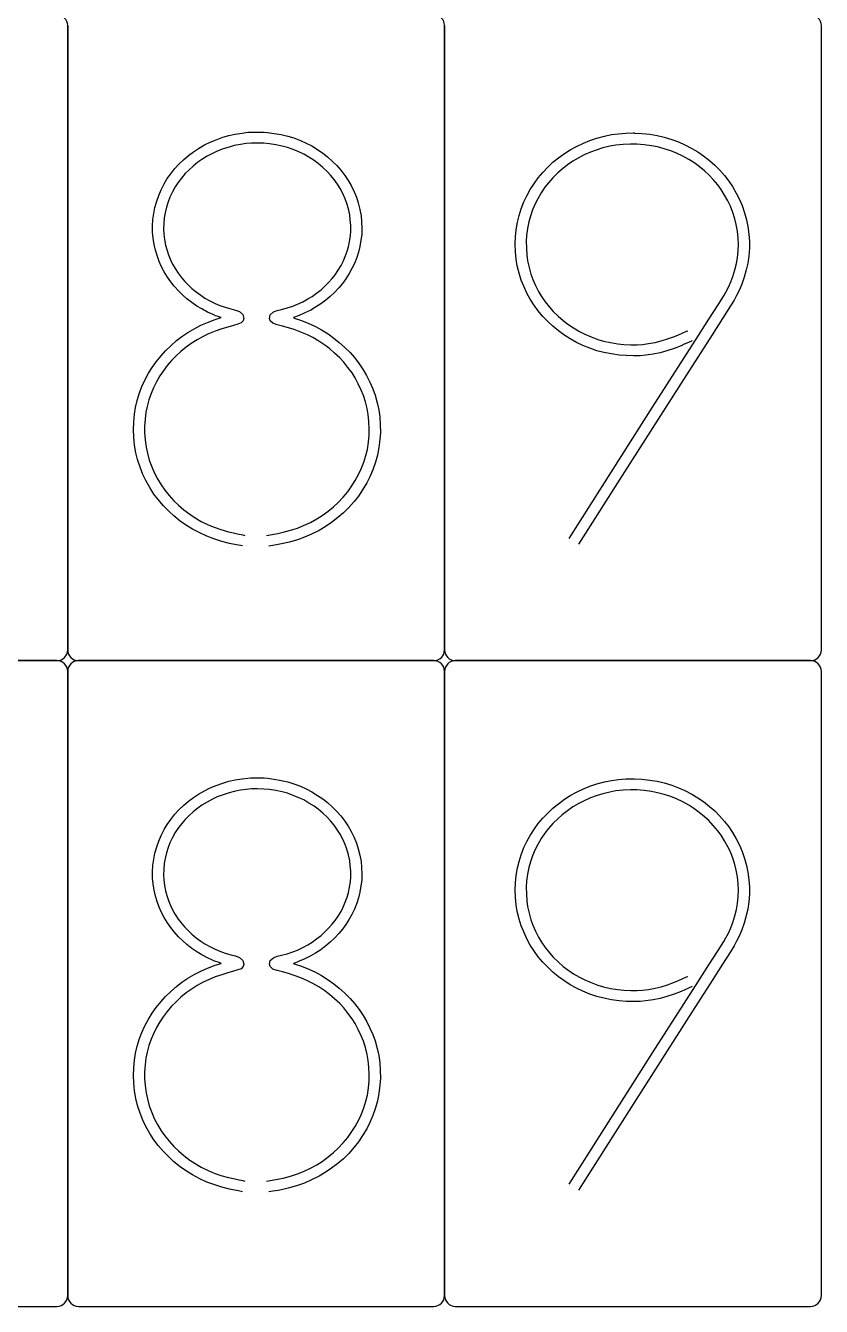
# Model space of a CAD drawing. Header units: millimetres. Extents: x -1 to 349, y -2 to 358.
# Drawn here: x 275.1 to 349, y -2 to 117 of the extents above; entities that cross this region are included whole.
import ezdxf

# ---------------------------------------------------------------- set-up
doc = ezdxf.new("R2010")
doc.units = ezdxf.units.MM

msp = doc.modelspace()

# ---------------------------------------------------------------- linework, layer by layer
for points in [[(279, 117), (279, 59)], [(279, 59), (279, 117)], [(314, 117), (314, 59)], [(314, 59), (314, 117)], [(349, 59), (349, 117)], [(295.74, 107.09), (295.97, 107.1)], [(295.97, 107.1), (296.22, 107.11)], [(296.22, 107.11), (296.49, 107.11)], [(296.49, 107.11), (296.87, 107.11)], [(296.87, 107.11), (297.24, 107.1)], [(291.16, 105.59), (291.72, 105.91)], [(291.72, 105.91), (292.24, 106.17)], [(292.24, 106.17), (292.78, 106.4)], [(292.78, 106.4), (293.41, 106.62)], [(293.41, 106.62), (293.98, 106.79)], [(293.98, 106.79), (294.55, 106.92)], [(295.04, 105.96), (294.47, 105.85)], [(294.55, 106.92), (295.19, 107.02)], [(295.59, 106.04), (295.04, 105.96)], [(295.19, 107.02), (295.74, 107.09)], [(296.06, 106.08), (295.59, 106.04)], [(296.63, 106.08), (296.06, 106.08)], [(297.22, 106.07), (296.63, 106.08)], [(297.73, 106.02), (297.22, 106.07)], [(297.24, 107.1), (297.57, 107.07)], [(297.57, 107.07), (298.17, 106.99)], [(298.33, 105.93), (297.73, 106.02)], [(298.17, 106.99), (298.84, 106.87)], [(298.91, 105.81), (298.33, 105.93)], [(298.84, 106.87), (299.43, 106.74)], [(299.43, 106.74), (300, 106.56)], [(300, 106.56), (300.61, 106.32)], [(300.61, 106.32), (301.15, 106.09)], [(301.15, 106.09), (301.66, 105.82)], [(326.26, 105.78), (326.91, 106.09)], [(326.91, 106.09), (327.51, 106.34)], [(327.51, 106.34), (328.15, 106.54)], [(328.15, 106.54), (328.87, 106.73)], [(328.87, 106.73), (329.52, 106.87)], [(329.52, 106.87), (330.15, 106.95)], [(330.59, 105.96), (329.92, 105.89)], [(330.15, 106.95), (330.85, 107)], [(331.28, 105.99), (330.59, 105.96)], [(330.85, 107), (331.52, 107.03)], [(331.86, 105.99), (331.28, 105.99)], [(331.52, 107.03), (331.56, 107.03)], [(331.56, 107.03), (331.61, 107.03)], [(331.61, 107.03), (331.65, 107.02)], [(331.65, 107.02), (332.33, 106.99)], [(332.54, 105.93), (331.86, 105.99)], [(332.33, 106.99), (333.08, 106.9)], [(333.21, 105.84), (332.54, 105.93)], [(333.08, 106.9), (333.75, 106.79)], [(333.75, 106.79), (334.4, 106.63)], [(334.4, 106.63), (335.11, 106.42)], [(335.11, 106.42), (335.73, 106.19)], [(335.73, 106.19), (336.32, 105.93)], [(336.32, 105.93), (336.96, 105.59)], [(289.75, 104.53), (290.23, 104.94)], [(290.23, 104.94), (290.68, 105.28)], [(290.68, 105.28), (291.16, 105.59)], [(291.95, 104.86), (291.47, 104.57)], [(292.45, 105.13), (291.95, 104.86)], [(292.89, 105.34), (292.45, 105.13)], [(293.43, 105.54), (292.89, 105.34)], [(293.99, 105.72), (293.43, 105.54)], [(294.47, 105.85), (293.99, 105.72)], [(299.4, 105.67), (298.91, 105.81)], [(299.95, 105.48), (299.4, 105.67)], [(300.48, 105.26), (299.95, 105.48)], [(300.92, 105.05), (300.48, 105.26)], [(301.41, 104.77), (300.92, 105.05)], [(301.88, 104.47), (301.41, 104.77)], [(301.66, 105.82), (302.21, 105.48)], [(302.21, 105.48), (302.69, 105.16)], [(302.69, 105.16), (303.13, 104.81)], [(303.13, 104.81), (303.6, 104.39)], [(324.57, 104.7), (325.15, 105.12)], [(325.15, 105.12), (325.68, 105.47)], [(325.68, 105.47), (326.26, 105.78)], [(326.97, 104.98), (326.4, 104.69)], [(327.56, 105.25), (326.97, 104.98)], [(328.08, 105.44), (327.56, 105.25)], [(328.71, 105.63), (328.08, 105.44)], [(329.36, 105.79), (328.71, 105.63)], [(329.92, 105.89), (329.36, 105.79)], [(333.77, 105.73), (333.21, 105.84)], [(334.4, 105.56), (333.77, 105.73)], [(335.03, 105.36), (334.4, 105.56)], [(335.55, 105.15), (335.03, 105.36)], [(336.12, 104.87), (335.55, 105.15)], [(336.69, 104.56), (336.12, 104.87)], [(336.96, 105.59), (337.53, 105.26)], [(337.53, 105.26), (338.05, 104.9)], [(338.05, 104.9), (338.61, 104.46)], [(288.57, 103.24), (288.96, 103.72)], [(288.96, 103.72), (289.33, 104.14)], [(289.33, 104.14), (289.75, 104.53)], [(290.24, 103.58), (289.91, 103.25)], [(290.65, 103.95), (290.24, 103.58)], [(291.08, 104.3), (290.65, 103.95)], [(291.47, 104.57), (291.08, 104.3)], [(302.27, 104.19), (301.88, 104.47)], [(302.69, 103.83), (302.27, 104.19)], [(303.09, 103.46), (302.69, 103.83)], [(303.6, 104.39), (304.01, 103.99)], [(304.01, 103.99), (304.37, 103.57)], [(304.37, 103.57), (304.75, 103.08)], [(323.12, 103.35), (323.61, 103.87)], [(323.61, 103.87), (324.06, 104.3)], [(324.06, 104.3), (324.57, 104.7)], [(324.91, 103.66), (324.51, 103.31)], [(325.41, 104.05), (324.91, 103.66)], [(325.93, 104.41), (325.41, 104.05)], [(326.4, 104.69), (325.93, 104.41)], [(337.15, 104.27), (336.69, 104.56)], [(337.65, 103.9), (337.15, 104.27)], [(338.15, 103.5), (337.65, 103.9)], [(338.61, 104.46), (339.1, 104.03)], [(339.1, 104.03), (339.53, 103.59)], [(339.53, 103.59), (340, 103.06)], [(287.96, 102.3), (288.25, 102.78)], [(288.25, 102.78), (288.57, 103.24)], [(289.24, 102.4), (288.99, 102.02)], [(289.57, 102.84), (289.24, 102.4)], [(289.91, 103.25), (289.57, 102.84)], [(303.41, 103.12), (303.09, 103.46)], [(303.74, 102.7), (303.41, 103.12)], [(304.06, 102.26), (303.74, 102.7)], [(304.75, 103.08), (305.06, 102.61)], [(305.06, 102.61), (305.34, 102.13)], [(321.96, 101.76), (322.34, 102.36)], [(322.34, 102.36), (322.7, 102.86)], [(322.7, 102.86), (323.12, 103.35)], [(323.65, 102.4), (323.33, 101.98)], [(324.07, 102.86), (323.65, 102.4)], [(324.51, 103.31), (324.07, 102.86)], [(338.55, 103.13), (338.15, 103.5)], [(338.96, 102.69), (338.55, 103.13)], [(339.37, 102.2), (338.96, 102.69)], [(340, 103.06), (340.4, 102.55)], [(340.4, 102.55), (340.75, 102.04)], [(287.27, 100.7), (287.45, 101.23)], [(287.45, 101.23), (287.68, 101.75)], [(287.68, 101.75), (287.96, 102.3)], [(288.73, 101.55), (288.5, 101.07)], [(288.99, 102.02), (288.73, 101.55)], [(304.31, 101.87), (304.06, 102.26)], [(304.55, 101.4), (304.31, 101.87)], [(304.77, 100.91), (304.55, 101.4)], [(305.34, 102.13), (305.61, 101.57)], [(305.61, 101.57), (305.82, 101.05)], [(321.38, 100.64), (321.64, 101.2)], [(321.64, 101.2), (321.96, 101.76)], [(322.98, 101.46), (322.66, 100.92)], [(323.33, 101.98), (322.98, 101.46)], [(339.69, 101.77), (339.37, 102.2)], [(340.01, 101.26), (339.69, 101.77)], [(340.32, 100.71), (340.01, 101.26)], [(340.75, 102.04), (341.1, 101.43)], [(341.1, 101.43), (341.4, 100.85)], [(286.99, 99.54), (287.1, 100.1)], [(287.1, 100.1), (287.27, 100.7)], [(288.17, 100.13), (288.05, 99.6)], [(288.33, 100.64), (288.17, 100.13)], [(288.5, 101.07), (288.33, 100.64)], [(304.93, 100.48), (304.77, 100.91)], [(305.07, 99.97), (304.93, 100.48)], [(305.19, 99.43), (305.07, 99.97)], [(305.82, 101.05), (305.99, 100.52)], [(305.99, 100.52), (306.14, 99.91)], [(320.92, 99.35), (321.12, 99.97)], [(321.12, 99.97), (321.38, 100.64)], [(322.42, 100.45), (322.18, 99.87)], [(322.66, 100.92), (322.42, 100.45)], [(340.55, 100.22), (340.32, 100.71)], [(340.77, 99.65), (340.55, 100.22)], [(341.4, 100.85), (341.64, 100.28)], [(341.64, 100.28), (341.87, 99.6)], [(286.89, 98.36), (286.92, 98.98)], [(286.92, 98.98), (286.99, 99.54)], [(287.97, 99.15), (287.93, 98.61)], [(288.05, 99.6), (287.97, 99.15)], [(305.25, 98.97), (305.19, 99.43)], [(305.29, 98.44), (305.25, 98.97)], [(306.14, 99.91), (306.25, 99.34)], [(306.25, 99.34), (306.3, 98.79)], [(306.3, 98.79), (306.32, 98.16)], [(320.77, 98.74), (320.92, 99.35)], [(321.97, 99.29), (321.83, 98.77)], [(322.18, 99.87), (321.97, 99.29)], [(340.97, 99.05), (340.77, 99.65)], [(341.1, 98.52), (340.97, 99.05)], [(341.87, 99.6), (342.05, 98.97)], [(342.05, 98.97), (342.17, 98.35)], [(286.89, 97.8), (286.89, 98.36)], [(286.94, 97.26), (286.89, 97.8)], [(287.93, 98.61), (287.91, 98.08)], [(287.91, 98.08), (287.93, 97.63)], [(287.93, 97.63), (288, 97.12)], [(305.26, 97.46), (305.29, 97.91)], [(305.29, 97.91), (305.29, 98.44)], [(306.31, 97.6), (306.24, 97.07)], [(306.32, 98.16), (306.31, 97.6)], [(320.58, 97.36), (320.65, 98.02)], [(320.65, 98.02), (320.77, 98.74)], [(321.71, 98.15), (321.62, 97.51)], [(321.83, 98.77), (321.71, 98.15)], [(341.2, 97.91), (341.1, 98.52)], [(341.27, 97.26), (341.2, 97.91)], [(342.17, 98.35), (342.27, 97.63)], [(342.27, 97.63), (342.32, 96.95)], [(287.03, 96.67), (286.94, 97.26)], [(287.14, 96.13), (287.03, 96.67)], [(288, 97.12), (288.09, 96.61)], [(288.09, 96.61), (288.2, 96.19)], [(304.96, 96.03), (305.08, 96.45)], [(305.08, 96.45), (305.18, 96.95)], [(305.18, 96.95), (305.26, 97.46)], [(306.14, 96.48), (306.01, 95.95)], [(306.24, 97.07), (306.14, 96.48)], [(320.56, 96.71), (320.58, 97.36)], [(320.58, 95.98), (320.56, 96.71)], [(321.62, 97.51), (321.59, 96.96)], [(321.59, 96.96), (321.6, 96.32)], [(341.26, 96.08), (341.29, 96.7)], [(341.29, 96.7), (341.27, 97.26)], [(342.32, 96.95), (342.31, 96.31)], [(287.3, 95.63), (287.14, 96.13)], [(287.5, 95.08), (287.3, 95.63)], [(288.2, 96.19), (288.36, 95.71)], [(288.36, 95.71), (288.55, 95.24)], [(288.55, 95.24), (288.74, 94.85)], [(304.58, 95.09), (304.78, 95.56)], [(304.78, 95.56), (304.96, 96.03)], [(305.85, 95.45), (305.63, 94.91)], [(306.01, 95.95), (305.85, 95.45)], [(320.64, 95.31), (320.58, 95.98)], [(320.76, 94.69), (320.64, 95.31)], [(321.6, 96.32), (321.64, 95.68)], [(321.64, 95.68), (321.72, 95.14)], [(341.11, 94.89), (341.2, 95.43)], [(341.2, 95.43), (341.26, 96.08)], [(342.25, 95.58), (342.17, 94.92)], [(342.31, 96.31), (342.25, 95.58)], [(287.72, 94.59), (287.5, 95.08)], [(287.96, 94.13), (287.72, 94.59)], [(288.27, 93.64), (287.96, 94.13)], [(288.74, 94.85), (288.99, 94.42)], [(288.99, 94.42), (289.27, 93.99)], [(303.84, 93.85), (304.12, 94.27)], [(304.12, 94.27), (304.39, 94.7)], [(304.39, 94.7), (304.58, 95.09)], [(305.4, 94.42), (305.15, 93.97)], [(305.63, 94.91), (305.4, 94.42)], [(320.93, 93.99), (320.76, 94.69)], [(321.72, 95.14), (321.85, 94.53)], [(321.85, 94.53), (322.02, 93.92)], [(340.77, 93.68), (340.96, 94.3)], [(340.96, 94.3), (341.11, 94.89)], [(342.03, 94.31), (341.83, 93.62)], [(342.17, 94.92), (342.03, 94.31)], [(288.57, 93.19), (288.27, 93.64)], [(288.9, 92.79), (288.57, 93.19)], [(289.27, 93.99), (289.53, 93.64)], [(289.53, 93.64), (289.86, 93.26)], [(289.86, 93.26), (290.22, 92.88)], [(290.22, 92.88), (290.54, 92.58)], [(302.86, 92.76), (303.23, 93.13)], [(303.23, 93.13), (303.57, 93.51)], [(303.57, 93.51), (303.84, 93.85)], [(304.52, 93.04), (304.18, 92.64)], [(304.83, 93.48), (304.52, 93.04)], [(305.15, 93.97), (304.83, 93.48)], [(321.12, 93.36), (320.93, 93.99)], [(321.35, 92.79), (321.12, 93.36)], [(322.02, 93.92), (322.2, 93.41)], [(322.2, 93.41), (322.45, 92.85)], [(322.45, 92.85), (322.73, 92.29)], [(340.36, 92.69), (340.58, 93.18)], [(340.58, 93.18), (340.77, 93.68)], [(341.62, 92.99), (341.39, 92.46)], [(341.83, 93.62), (341.62, 92.99)], [(289.29, 92.35), (288.9, 92.79)], [(289.68, 91.97), (289.29, 92.35)], [(290.07, 91.63), (289.68, 91.97)], [(290.54, 92.58), (290.94, 92.25)], [(290.94, 92.25), (291.37, 91.94)], [(291.37, 91.94), (291.74, 91.69)], [(291.74, 91.69), (292.2, 91.44)], [(301.3, 91.6), (301.69, 91.84)], [(301.69, 91.84), (302.12, 92.14)], [(302.12, 92.14), (302.53, 92.46)], [(302.53, 92.46), (302.86, 92.76)], [(303.38, 91.83), (302.98, 91.5)], [(303.77, 92.21), (303.38, 91.83)], [(304.18, 92.64), (303.77, 92.21)], [(321.65, 92.15), (321.35, 92.79)], [(321.96, 91.57), (321.65, 92.15)], [(322.73, 92.29), (323.01, 91.83)], [(323.01, 91.83), (323.36, 91.33)], [(339.41, 91.07), (339.93, 91.9)], [(339.93, 91.9), (340.13, 92.24)], [(340.13, 92.24), (340.36, 92.69)], [(341.13, 91.93), (340.9, 91.5)], [(341.39, 92.46), (341.13, 91.93)], [(290.54, 91.26), (290.07, 91.63)], [(291, 90.94), (290.54, 91.26)], [(291.45, 90.67), (291, 90.94)], [(291.99, 90.39), (291.45, 90.67)], [(292.2, 91.44), (292.69, 91.19)], [(292.69, 91.19), (293.12, 91.01)], [(293.12, 91.01), (293.63, 90.83)], [(293.63, 90.83), (294.16, 90.67)], [(294.16, 90.67), (294.57, 90.57)], [(294.57, 90.57), (294.96, 90.43)], [(298.1, 90.4), (298.45, 90.53)], [(298.45, 90.53), (298.85, 90.62)], [(298.85, 90.62), (299.39, 90.77)], [(299.39, 90.77), (299.91, 90.94)], [(299.91, 90.94), (300.34, 91.11)], [(300.34, 91.11), (300.83, 91.35)], [(300.83, 91.35), (301.3, 91.6)], [(301.57, 90.57), (301.02, 90.3)], [(302.03, 90.83), (301.57, 90.57)], [(302.5, 91.14), (302.03, 90.83)], [(302.98, 91.5), (302.5, 91.14)], [(322.29, 91.06), (321.96, 91.57)], [(322.71, 90.49), (322.29, 91.06)], [(323.12, 89.98), (322.71, 90.49)], [(323.36, 91.33), (323.75, 90.84)], [(323.75, 90.84), (324.1, 90.44)], [(338.56, 89.74), (339.41, 91.07)], [(340.55, 90.95), (339.81, 89.8)], [(340.9, 91.5), (340.55, 90.95)], [(291.37, 89.16), (291.99, 89.43)], [(292.5, 90.15), (291.99, 90.39)], [(291.99, 89.43), (292.69, 89.69)], [(292.73, 90.05), (292.5, 90.15)], [(292.69, 89.69), (293.24, 89.87)], [(292.96, 89.97), (292.73, 90.05)], [(293.21, 89.88), (292.96, 89.97)], [(293.24, 89.87), (293.21, 89.88)], [(294.81, 89.26), (294.4, 89.14)], [(295.1, 89.37), (294.81, 89.26)], [(294.96, 90.43), (295.28, 90.15)], [(295.29, 89.57), (295.1, 89.37)], [(295.28, 90.15), (295.36, 89.79)], [(295.36, 89.79), (295.29, 89.57)], [(297.73, 89.79), (297.79, 90.13)], [(297.8, 89.57), (297.73, 89.79)], [(297.79, 90.13), (298.1, 90.4)], [(298.04, 89.34), (297.8, 89.57)], [(298.45, 89.21), (298.04, 89.34)], [(300.15, 89.93), (299.96, 89.87)], [(299.96, 89.87), (300, 89.84)], [(300, 89.84), (300.07, 89.82)], [(300.07, 89.82), (300.14, 89.8)], [(300.14, 89.8), (300.7, 89.61)], [(300.32, 89.99), (300.15, 89.93)], [(300.5, 90.07), (300.32, 89.99)], [(301.02, 90.3), (300.5, 90.07)], [(300.7, 89.61), (301.39, 89.33)], [(301.39, 89.33), (302.01, 89.05)], [(323.55, 89.54), (323.12, 89.98)], [(324.07, 89.06), (323.55, 89.54)], [(324.1, 90.44), (324.55, 90.01)], [(324.55, 90.01), (325.03, 89.59)], [(325.03, 89.59), (325.45, 89.26)], [(325.45, 89.26), (325.98, 88.91)], [(337.58, 88.21), (338.56, 89.74)], [(339.81, 89.8), (338.85, 88.28)], [(289.11, 87.73), (289.61, 88.11)], [(289.61, 88.11), (290.17, 88.49)], [(290.17, 88.49), (290.8, 88.86)], [(290.8, 88.86), (291.37, 89.16)], [(291.57, 88.11), (291.02, 87.8)], [(292.09, 88.36), (291.57, 88.11)], [(292.71, 88.61), (292.09, 88.36)], [(293.33, 88.82), (292.71, 88.61)], [(293.88, 88.98), (293.33, 88.82)], [(294.4, 89.14), (293.88, 88.98)], [(298.94, 89.08), (298.45, 89.21)], [(299.5, 88.92), (298.94, 89.08)], [(300.04, 88.75), (299.5, 88.92)], [(300.65, 88.52), (300.04, 88.75)], [(301.27, 88.26), (300.65, 88.52)], [(301.77, 88.01), (301.27, 88.26)], [(302.01, 89.05), (302.56, 88.74)], [(302.56, 88.74), (303.18, 88.35)], [(303.18, 88.35), (303.73, 87.97)], [(324.57, 88.63), (324.07, 89.06)], [(325.07, 88.27), (324.57, 88.63)], [(325.68, 87.89), (325.07, 88.27)], [(325.98, 88.91), (326.53, 88.58)], [(326.53, 88.58), (327.02, 88.33)], [(327.02, 88.33), (327.61, 88.08)], [(327.61, 88.08), (328.23, 87.85)], [(333.33, 81.55), (337.58, 88.21)], [(334.72, 87.89), (335.35, 88.11)], [(335.35, 88.11), (335.73, 88.28)], [(335.73, 88.28), (336.07, 88.43)], [(336.07, 88.43), (336.47, 88.61)], [(336.47, 88.61), (336.61, 88.64)], [(338.85, 88.28), (336.48, 84.56)], [(288.09, 86.79), (288.57, 87.25)], [(288.57, 87.25), (289.11, 87.73)], [(290, 87.12), (289.52, 86.72)], [(290.46, 87.45), (290, 87.12)], [(291.02, 87.8), (290.46, 87.45)], [(302.32, 87.68), (301.77, 88.01)], [(302.87, 87.32), (302.32, 87.68)], [(303.32, 86.99), (302.87, 87.32)], [(303.79, 86.58), (303.32, 86.99)], [(303.73, 87.97), (304.22, 87.57)], [(304.22, 87.57), (304.75, 87.09)], [(304.75, 87.09), (305.22, 86.62)], [(326.27, 87.56), (325.68, 87.89)], [(326.83, 87.29), (326.27, 87.56)], [(327.51, 87.02), (326.83, 87.29)], [(328.16, 86.79), (327.51, 87.02)], [(328.23, 87.85), (328.77, 87.69)], [(328.77, 87.69), (329.41, 87.55)], [(329.41, 87.55), (330.08, 87.44)], [(330.08, 87.44), (330.66, 87.38)], [(330.66, 87.38), (331.29, 87.35)], [(331.29, 87.35), (331.9, 87.35)], [(331.9, 87.35), (332.38, 87.38)], [(332.38, 87.38), (332.95, 87.45)], [(332.95, 87.45), (333.56, 87.57)], [(333.56, 87.57), (334.11, 87.7)], [(334.11, 87.7), (334.72, 87.89)], [(335.34, 87.01), (334.64, 86.78)], [(335.98, 87.26), (335.34, 87.01)], [(336.26, 87.39), (335.98, 87.26)], [(336.67, 87.57), (336.26, 87.39)], [(337, 87.72), (336.67, 87.57)], [(286.83, 85.23), (287.22, 85.77)], [(287.22, 85.77), (287.67, 86.33)], [(287.67, 86.33), (288.09, 86.79)], [(288.65, 85.89), (288.25, 85.41)], [(289.03, 86.28), (288.65, 85.89)], [(289.52, 86.72), (289.03, 86.28)], [(304.27, 86.13), (303.79, 86.58)], [(304.64, 85.73), (304.27, 86.13)], [(305.03, 85.25), (304.64, 85.73)], [(305.22, 86.62), (305.63, 86.15)], [(305.63, 86.15), (306.06, 85.58)], [(328.78, 86.63), (328.16, 86.79)], [(329.51, 86.49), (328.78, 86.63)], [(330.22, 86.38), (329.51, 86.49)], [(330.86, 86.34), (330.22, 86.38)], [(331.55, 86.32), (330.86, 86.34)], [(332.17, 86.33), (331.55, 86.32)], [(332.71, 86.38), (332.17, 86.33)], [(333.38, 86.48), (332.71, 86.38)], [(334.03, 86.61), (333.38, 86.48)], [(334.64, 86.78), (334.03, 86.61)], [(286.17, 84.07), (286.51, 84.7)], [(286.51, 84.7), (286.83, 85.23)], [(287.86, 84.9), (287.55, 84.45)], [(288.25, 85.41), (287.86, 84.9)], [(305.41, 84.73), (305.03, 85.25)], [(305.7, 84.27), (305.41, 84.73)], [(306.06, 85.58), (306.44, 85.03)], [(306.44, 85.03), (306.75, 84.5)], [(306.75, 84.5), (307.07, 83.86)], [(336.48, 84.56), (330.72, 75.53)], [(285.67, 82.88), (285.89, 83.46)], [(285.89, 83.46), (286.17, 84.07)], [(286.96, 83.33), (286.75, 82.83)], [(287.25, 83.91), (286.96, 83.33)], [(287.55, 84.45), (287.25, 83.91)], [(305.99, 83.72), (305.7, 84.27)], [(306.27, 83.14), (305.99, 83.72)], [(307.07, 83.86), (307.34, 83.25)], [(285.3, 81.52), (285.46, 82.18)], [(285.46, 82.18), (285.67, 82.88)], [(286.55, 82.24), (286.38, 81.61)], [(286.75, 82.83), (286.55, 82.24)], [(306.47, 82.63), (306.27, 83.14)], [(306.66, 82.04), (306.47, 82.63)], [(307.34, 83.25), (307.55, 82.66)], [(307.55, 82.66), (307.74, 81.96)], [(285.2, 80.89), (285.3, 81.52)], [(286.26, 81.07), (286.18, 80.43)], [(286.38, 81.61), (286.26, 81.07)], [(306.82, 81.41), (306.66, 82.04)], [(306.92, 80.86), (306.82, 81.41)], [(307.74, 81.96), (307.89, 81.3)], [(307.89, 81.3), (307.98, 80.66)], [(327.61, 72.57), (333.33, 81.55)], [(285.1, 79.45), (285.13, 80.15)], [(285.13, 80.15), (285.2, 80.89)], [(286.18, 80.43), (286.14, 79.76)], [(286.14, 79.76), (286.14, 79.18)], [(306.98, 80.22), (306.92, 80.86)], [(307.01, 79.55), (306.98, 80.22)], [(307.98, 80.66), (308.03, 79.92)], [(308.03, 79.92), (308.04, 79.21)], [(285.13, 78.78), (285.1, 79.45)], [(285.21, 78.02), (285.13, 78.78)], [(286.14, 79.18), (286.19, 78.52)], [(306.93, 78.31), (307, 78.96)], [(307, 78.96), (307.01, 79.55)], [(308, 78.55), (307.9, 77.79)], [(308.04, 79.21), (308, 78.55)], [(285.33, 77.32), (285.21, 78.02)], [(286.19, 78.52), (286.28, 77.84)], [(286.28, 77.84), (286.4, 77.27)], [(306.7, 77.06), (306.83, 77.63)], [(306.83, 77.63), (306.93, 78.31)], [(307.9, 77.79), (307.77, 77.09)], [(285.49, 76.68), (285.33, 77.32)], [(285.72, 75.96), (285.49, 76.68)], [(286.4, 77.27), (286.58, 76.64)], [(286.58, 76.64), (286.81, 76)], [(306.26, 75.81), (306.5, 76.44)], [(306.5, 76.44), (306.7, 77.06)], [(307.59, 76.45), (307.34, 75.74)], [(307.77, 77.09), (307.59, 76.45)], [(285.98, 75.3), (285.72, 75.96)], [(286.26, 74.72), (285.98, 75.3)], [(286.81, 76), (287.03, 75.47)], [(287.03, 75.47), (287.34, 74.9)], [(305.71, 74.72), (306.02, 75.28)], [(306.02, 75.28), (306.26, 75.81)], [(307.07, 75.09), (306.77, 74.51)], [(307.34, 75.74), (307.07, 75.09)], [(330.72, 75.53), (326.44, 68.81)], [(286.63, 74.07), (286.26, 74.72)], [(287.01, 73.47), (286.63, 74.07)], [(287.34, 74.9), (287.68, 74.32)], [(287.68, 74.32), (288.01, 73.85)], [(288.01, 73.85), (288.42, 73.35)], [(305.01, 73.68), (305.34, 74.15)], [(305.34, 74.15), (305.71, 74.72)], [(306.39, 73.87), (306, 73.28)], [(306.77, 74.51), (306.39, 73.87)], [(287.4, 72.96), (287.01, 73.47)], [(287.89, 72.39), (287.4, 72.96)], [(288.42, 73.35), (288.87, 72.84)], [(288.87, 72.84), (289.29, 72.44)], [(303.7, 72.29), (304.12, 72.69)], [(304.12, 72.69), (304.59, 73.19)], [(304.59, 73.19), (305.01, 73.68)], [(305.6, 72.78), (305.1, 72.22)], [(306, 73.28), (305.6, 72.78)], [(288.38, 71.88), (287.89, 72.39)], [(288.86, 71.44), (288.38, 71.88)], [(289.45, 70.97), (288.86, 71.44)], [(289.29, 72.44), (289.79, 72.02)], [(289.79, 72.02), (290.34, 71.6)], [(290.34, 71.6), (290.83, 71.27)], [(302.13, 71.16), (302.63, 71.47)], [(302.63, 71.47), (303.19, 71.88)], [(303.19, 71.88), (303.7, 72.29)], [(304.6, 71.72), (304.1, 71.29)], [(305.1, 72.22), (304.6, 71.72)], [(325.58, 69.36), (327.61, 72.57)], [(290.03, 70.56), (289.45, 70.97)], [(290.6, 70.22), (290.03, 70.56)], [(291.27, 69.86), (290.6, 70.22)], [(290.83, 71.27), (291.41, 70.94)], [(291.41, 70.94), (292.04, 70.63)], [(292.04, 70.63), (292.59, 70.39)], [(292.59, 70.39), (293.23, 70.17)], [(299.7, 70.11), (300.35, 70.31)], [(300.35, 70.31), (300.91, 70.54)], [(300.91, 70.54), (301.55, 70.84)], [(301.55, 70.84), (302.13, 71.16)], [(302.91, 70.43), (302.34, 70.1)], [(303.5, 70.83), (302.91, 70.43)], [(304.1, 71.29), (303.5, 70.83)], [(291.93, 69.55), (291.27, 69.86)], [(292.56, 69.31), (291.93, 69.55)], [(293.31, 69.08), (292.56, 69.31)], [(293.23, 70.17), (293.93, 69.98)], [(294.04, 68.89), (293.31, 69.08)], [(293.93, 69.98), (294.41, 69.87)], [(294.41, 69.87), (294.78, 69.79)], [(294.78, 69.79), (295.28, 69.69)], [(295.28, 69.69), (295.44, 69.64)], [(297.47, 69.62), (297.64, 69.67)], [(297.64, 69.67), (298.13, 69.76)], [(298.13, 69.76), (298.51, 69.82)], [(298.51, 69.82), (299, 69.92)], [(299, 69.92), (299.7, 70.11)], [(300.35, 69.23), (299.59, 69.01)], [(300.99, 69.46), (300.35, 69.23)], [(301.65, 69.75), (300.99, 69.46)], [(302.34, 70.1), (301.65, 69.75)], [(294.35, 68.83), (294.04, 68.89)], [(294.85, 68.73), (294.35, 68.83)], [(295.22, 68.65), (294.85, 68.73)], [(298.05, 68.69), (297.67, 68.63)], [(298.54, 68.78), (298.05, 68.69)], [(298.86, 68.84), (298.54, 68.78)], [(299.59, 69.01), (298.86, 68.84)], [(278, 58), (245, 58)], [(245, 58), (278, 58)], [(313, 58), (280, 58)], [(280, 58), (313, 58)], [(348, 58), (315, 58)], [(315, 58), (348, 58)], [(279, 57), (279, -1)], [(279, -1), (279, 57)], [(314, 57), (314, -1)], [(314, -1), (314, 57)], [(349, -1), (349, 57)], [(292.78, 46.4), (293.41, 46.62)], [(293.41, 46.62), (293.98, 46.79)], [(293.98, 46.79), (294.55, 46.92)], [(294.55, 46.92), (295.19, 47.02)], [(295.19, 47.02), (295.74, 47.09)], [(295.74, 47.09), (295.97, 47.1)], [(295.97, 47.1), (296.22, 47.11)], [(296.22, 47.11), (296.49, 47.11)], [(296.49, 47.11), (296.87, 47.11)], [(296.87, 47.11), (297.24, 47.1)], [(297.24, 47.1), (297.57, 47.07)], [(297.57, 47.07), (298.17, 46.99)], [(298.17, 46.99), (298.84, 46.87)], [(298.84, 46.87), (299.43, 46.74)], [(299.43, 46.74), (300, 46.56)], [(300, 46.56), (300.61, 46.32)], [(327.51, 46.34), (328.15, 46.54)], [(328.15, 46.54), (328.87, 46.73)], [(328.87, 46.73), (329.52, 46.87)], [(329.52, 46.87), (330.15, 46.95)], [(330.15, 46.95), (330.85, 47.01)], [(330.85, 47.01), (331.52, 47.03)], [(331.52, 47.03), (331.56, 47.03)], [(331.56, 47.03), (331.61, 47.03)], [(331.61, 47.03), (331.65, 47.02)], [(331.65, 47.02), (332.33, 46.99)], [(332.33, 46.99), (333.08, 46.9)], [(333.08, 46.9), (333.75, 46.79)], [(333.75, 46.79), (334.4, 46.63)], [(334.4, 46.63), (335.11, 46.42)], [(335.11, 46.42), (335.73, 46.19)], [(290.23, 44.94), (290.68, 45.28)], [(290.68, 45.28), (291.16, 45.59)], [(291.16, 45.59), (291.72, 45.91)], [(291.72, 45.91), (292.24, 46.17)], [(292.24, 46.17), (292.78, 46.4)], [(292.89, 45.34), (292.45, 45.13)], [(293.43, 45.54), (292.89, 45.34)], [(293.99, 45.72), (293.43, 45.54)], [(294.47, 45.85), (293.99, 45.72)], [(295.04, 45.96), (294.47, 45.85)], [(295.59, 46.04), (295.04, 45.96)], [(296.06, 46.08), (295.59, 46.04)], [(296.63, 46.08), (296.06, 46.08)], [(297.22, 46.07), (296.63, 46.08)], [(297.73, 46.02), (297.22, 46.07)], [(298.33, 45.93), (297.73, 46.02)], [(298.91, 45.81), (298.33, 45.93)], [(299.4, 45.67), (298.91, 45.81)], [(299.95, 45.48), (299.4, 45.67)], [(300.48, 45.26), (299.95, 45.48)], [(300.92, 45.05), (300.48, 45.26)], [(300.61, 46.32), (301.15, 46.09)], [(301.15, 46.09), (301.66, 45.82)], [(301.66, 45.82), (302.21, 45.48)], [(302.21, 45.48), (302.69, 45.16)], [(325.15, 45.12), (325.68, 45.47)], [(325.68, 45.47), (326.26, 45.78)], [(326.26, 45.78), (326.91, 46.09)], [(326.91, 46.09), (327.51, 46.34)], [(327.56, 45.25), (326.97, 44.98)], [(328.08, 45.44), (327.56, 45.25)], [(328.71, 45.63), (328.08, 45.44)], [(329.36, 45.79), (328.71, 45.63)], [(329.92, 45.89), (329.36, 45.79)], [(330.59, 45.96), (329.92, 45.89)], [(331.28, 45.99), (330.59, 45.96)], [(331.86, 45.99), (331.28, 45.99)], [(332.54, 45.93), (331.86, 45.99)], [(333.21, 45.84), (332.54, 45.93)], [(333.77, 45.73), (333.21, 45.84)], [(334.4, 45.56), (333.77, 45.73)], [(335.03, 45.36), (334.4, 45.56)], [(335.55, 45.15), (335.03, 45.36)], [(335.73, 46.19), (336.32, 45.93)], [(336.32, 45.93), (336.96, 45.59)], [(336.96, 45.59), (337.53, 45.26)], [(337.53, 45.26), (338.05, 44.9)], [(288.96, 43.72), (289.33, 44.14)], [(289.33, 44.14), (289.75, 44.53)], [(289.75, 44.53), (290.23, 44.94)], [(291.08, 44.3), (290.65, 43.95)], [(291.47, 44.57), (291.08, 44.3)], [(291.95, 44.86), (291.47, 44.57)], [(292.45, 45.13), (291.95, 44.86)], [(301.41, 44.77), (300.92, 45.05)], [(301.88, 44.47), (301.41, 44.77)], [(302.27, 44.19), (301.88, 44.47)], [(302.69, 43.83), (302.27, 44.19)], [(302.69, 45.16), (303.13, 44.81)], [(303.13, 44.81), (303.6, 44.39)], [(303.6, 44.39), (304.01, 43.99)], [(323.61, 43.87), (324.06, 44.3)], [(324.06, 44.3), (324.57, 44.7)], [(324.57, 44.7), (325.15, 45.12)], [(325.41, 44.05), (324.91, 43.66)], [(325.93, 44.41), (325.41, 44.05)], [(326.4, 44.69), (325.93, 44.41)], [(326.97, 44.98), (326.4, 44.69)], [(336.12, 44.87), (335.55, 45.15)], [(336.69, 44.56), (336.12, 44.87)], [(337.15, 44.27), (336.69, 44.56)], [(337.65, 43.9), (337.15, 44.27)], [(338.05, 44.9), (338.61, 44.46)], [(338.61, 44.46), (339.1, 44.03)], [(339.1, 44.03), (339.53, 43.59)], [(288.25, 42.78), (288.57, 43.24)], [(288.57, 43.24), (288.96, 43.72)], [(289.91, 43.25), (289.57, 42.84)], [(290.24, 43.58), (289.91, 43.25)], [(290.65, 43.95), (290.24, 43.58)], [(303.09, 43.46), (302.69, 43.83)], [(303.41, 43.12), (303.09, 43.46)], [(303.74, 42.7), (303.41, 43.12)], [(304.01, 43.99), (304.37, 43.57)], [(304.37, 43.57), (304.75, 43.08)], [(304.75, 43.08), (305.06, 42.61)], [(322.34, 42.36), (322.7, 42.86)], [(322.7, 42.86), (323.12, 43.35)], [(323.12, 43.35), (323.61, 43.87)], [(324.07, 42.86), (323.65, 42.4)], [(324.51, 43.31), (324.07, 42.86)], [(324.91, 43.66), (324.51, 43.31)], [(338.15, 43.5), (337.65, 43.9)], [(338.55, 43.13), (338.15, 43.5)], [(338.96, 42.69), (338.55, 43.13)], [(339.53, 43.59), (340, 43.06)], [(340, 43.06), (340.4, 42.55)], [(287.45, 41.23), (287.68, 41.75)], [(287.68, 41.75), (287.96, 42.3)], [(287.96, 42.3), (288.25, 42.78)], [(288.99, 42.02), (288.73, 41.55)], [(289.24, 42.4), (288.99, 42.02)], [(289.57, 42.84), (289.24, 42.4)], [(304.06, 42.26), (303.74, 42.7)], [(304.31, 41.87), (304.06, 42.26)], [(304.55, 41.4), (304.31, 41.87)], [(305.06, 42.61), (305.34, 42.13)], [(305.34, 42.13), (305.61, 41.57)], [(321.64, 41.2), (321.96, 41.76)], [(321.96, 41.76), (322.34, 42.36)], [(323.33, 41.98), (322.98, 41.46)], [(323.65, 42.4), (323.33, 41.98)], [(339.37, 42.2), (338.96, 42.69)], [(339.69, 41.77), (339.37, 42.2)], [(340.01, 41.26), (339.69, 41.77)], [(340.4, 42.55), (340.75, 42.04)], [(340.75, 42.04), (341.1, 41.43)], [(287.1, 40.1), (287.27, 40.7)], [(287.27, 40.7), (287.45, 41.23)], [(288.33, 40.64), (288.17, 40.13)], [(288.5, 41.07), (288.33, 40.64)], [(288.73, 41.55), (288.5, 41.07)], [(304.77, 40.91), (304.55, 41.4)], [(304.93, 40.48), (304.77, 40.91)], [(305.07, 39.97), (304.93, 40.48)], [(305.61, 41.57), (305.82, 41.05)], [(305.82, 41.05), (305.99, 40.52)], [(305.99, 40.52), (306.14, 39.91)], [(321.12, 39.97), (321.38, 40.64)], [(321.38, 40.64), (321.64, 41.2)], [(322.66, 40.92), (322.42, 40.45)], [(322.98, 41.46), (322.66, 40.92)], [(340.32, 40.71), (340.01, 41.26)], [(340.55, 40.22), (340.32, 40.71)], [(341.1, 41.43), (341.4, 40.85)], [(341.4, 40.85), (341.64, 40.28)], [(286.92, 38.98), (286.99, 39.54)], [(286.99, 39.54), (287.1, 40.1)], [(288.05, 39.6), (287.97, 39.15)], [(288.17, 40.13), (288.05, 39.6)], [(305.19, 39.43), (305.07, 39.97)], [(305.25, 38.97), (305.19, 39.43)], [(306.14, 39.91), (306.25, 39.34)], [(306.25, 39.34), (306.3, 38.79)], [(320.77, 38.74), (320.92, 39.35)], [(320.92, 39.35), (321.12, 39.97)], [(321.97, 39.29), (321.83, 38.77)], [(322.18, 39.87), (321.97, 39.29)], [(322.42, 40.45), (322.18, 39.87)], [(340.77, 39.65), (340.55, 40.22)], [(340.97, 39.05), (340.77, 39.65)], [(341.64, 40.28), (341.87, 39.6)], [(341.87, 39.6), (342.05, 38.97)], [(286.89, 38.36), (286.92, 38.98)], [(286.89, 37.8), (286.89, 38.36)], [(287.93, 38.61), (287.91, 38.08)], [(287.97, 39.15), (287.93, 38.61)], [(305.29, 38.44), (305.25, 38.97)], [(305.29, 37.91), (305.29, 38.44)], [(306.3, 38.79), (306.32, 38.16)], [(306.32, 38.16), (306.31, 37.6)], [(320.65, 38.02), (320.77, 38.74)], [(321.71, 38.15), (321.62, 37.51)], [(321.83, 38.77), (321.71, 38.15)], [(341.1, 38.52), (340.97, 39.05)], [(341.2, 37.91), (341.1, 38.52)], [(342.05, 38.97), (342.17, 38.35)], [(342.17, 38.35), (342.27, 37.63)], [(286.94, 37.26), (286.89, 37.8)], [(287.03, 36.67), (286.94, 37.26)], [(287.91, 38.08), (287.93, 37.63)], [(287.93, 37.63), (288, 37.12)], [(288, 37.12), (288.09, 36.61)], [(305.08, 36.45), (305.18, 36.95)], [(305.18, 36.95), (305.26, 37.46)], [(305.26, 37.46), (305.29, 37.91)], [(306.24, 37.07), (306.14, 36.48)], [(306.31, 37.6), (306.24, 37.07)], [(320.56, 36.71), (320.58, 37.36)], [(320.58, 37.36), (320.65, 38.02)], [(321.62, 37.51), (321.59, 36.96)], [(321.59, 36.96), (321.6, 36.32)], [(341.27, 37.26), (341.2, 37.91)], [(341.29, 36.7), (341.27, 37.26)], [(342.27, 37.63), (342.32, 36.95)], [(342.32, 36.95), (342.31, 36.31)], [(287.14, 36.13), (287.03, 36.67)], [(287.3, 35.63), (287.14, 36.13)], [(288.09, 36.61), (288.2, 36.19)], [(288.2, 36.19), (288.36, 35.71)], [(288.36, 35.71), (288.55, 35.24)], [(304.78, 35.56), (304.96, 36.03)], [(304.96, 36.03), (305.08, 36.45)], [(306.01, 35.95), (305.85, 35.45)], [(306.14, 36.48), (306.01, 35.95)], [(320.58, 35.98), (320.56, 36.71)], [(320.64, 35.31), (320.58, 35.98)], [(321.6, 36.32), (321.64, 35.68)], [(341.2, 35.43), (341.26, 36.08)], [(341.26, 36.08), (341.29, 36.7)], [(342.31, 36.31), (342.25, 35.58)], [(287.5, 35.08), (287.3, 35.63)], [(287.72, 34.59), (287.5, 35.08)], [(287.96, 34.13), (287.72, 34.59)], [(288.55, 35.24), (288.74, 34.85)], [(288.74, 34.85), (288.99, 34.42)], [(304.12, 34.27), (304.39, 34.7)], [(304.39, 34.7), (304.58, 35.09)], [(304.58, 35.09), (304.78, 35.56)], [(305.63, 34.91), (305.4, 34.42)], [(305.85, 35.45), (305.63, 34.91)], [(320.76, 34.69), (320.64, 35.31)], [(320.93, 33.99), (320.76, 34.69)], [(321.64, 35.68), (321.72, 35.14)], [(321.72, 35.14), (321.85, 34.53)], [(321.85, 34.53), (322.02, 33.92)], [(340.96, 34.3), (341.11, 34.89)], [(341.11, 34.89), (341.2, 35.43)], [(342.17, 34.92), (342.03, 34.31)], [(342.25, 35.58), (342.17, 34.92)], [(288.27, 33.64), (287.96, 34.13)], [(288.57, 33.19), (288.27, 33.64)], [(288.99, 34.42), (289.27, 33.99)], [(289.27, 33.99), (289.53, 33.64)], [(289.53, 33.64), (289.86, 33.26)], [(303.23, 33.13), (303.57, 33.51)], [(303.57, 33.51), (303.84, 33.85)], [(303.84, 33.85), (304.12, 34.27)], [(304.83, 33.48), (304.52, 33.04)], [(305.15, 33.97), (304.83, 33.48)], [(305.4, 34.42), (305.15, 33.97)], [(321.12, 33.36), (320.93, 33.99)], [(321.35, 32.79), (321.12, 33.36)], [(322.02, 33.92), (322.2, 33.41)], [(322.2, 33.41), (322.45, 32.85)], [(340.58, 33.18), (340.77, 33.68)], [(340.77, 33.68), (340.96, 34.3)], [(341.83, 33.62), (341.62, 32.99)], [(342.03, 34.31), (341.83, 33.62)], [(288.9, 32.79), (288.57, 33.19)], [(289.29, 32.35), (288.9, 32.79)], [(289.68, 31.97), (289.29, 32.35)], [(289.86, 33.26), (290.22, 32.88)], [(290.22, 32.88), (290.54, 32.58)], [(290.54, 32.58), (290.94, 32.25)], [(290.94, 32.25), (291.37, 31.94)], [(301.69, 31.84), (302.12, 32.14)], [(302.12, 32.14), (302.53, 32.46)], [(302.53, 32.46), (302.86, 32.76)], [(302.86, 32.76), (303.23, 33.13)], [(303.77, 32.21), (303.38, 31.83)], [(304.18, 32.64), (303.77, 32.21)], [(304.52, 33.04), (304.18, 32.64)], [(321.65, 32.15), (321.35, 32.79)], [(321.96, 31.57), (321.65, 32.15)], [(322.45, 32.85), (322.73, 32.29)], [(322.73, 32.29), (323.01, 31.83)], [(339.93, 31.9), (340.13, 32.24)], [(340.13, 32.24), (340.36, 32.69)], [(340.36, 32.69), (340.58, 33.18)], [(341.39, 32.46), (341.13, 31.93)], [(341.62, 32.99), (341.39, 32.46)], [(290.07, 31.63), (289.68, 31.97)], [(290.54, 31.26), (290.07, 31.63)], [(291, 30.94), (290.54, 31.26)], [(291.45, 30.67), (291, 30.94)], [(291.37, 31.94), (291.74, 31.69)], [(291.74, 31.69), (292.2, 31.44)], [(292.2, 31.44), (292.69, 31.19)], [(292.69, 31.19), (293.12, 31.01)], [(293.12, 31.01), (293.63, 30.83)], [(299.91, 30.94), (300.34, 31.11)], [(300.34, 31.11), (300.83, 31.35)], [(300.83, 31.35), (301.3, 31.6)], [(301.3, 31.6), (301.69, 31.84)], [(302.5, 31.14), (302.03, 30.83)], [(302.98, 31.5), (302.5, 31.14)], [(303.38, 31.83), (302.98, 31.5)], [(322.29, 31.06), (321.96, 31.57)], [(322.71, 30.49), (322.29, 31.06)], [(323.01, 31.83), (323.36, 31.33)], [(323.36, 31.33), (323.75, 30.84)], [(338.56, 29.74), (339.41, 31.07)], [(339.41, 31.07), (339.93, 31.9)], [(340.55, 30.95), (339.81, 29.8)], [(340.9, 31.5), (340.55, 30.95)], [(341.13, 31.93), (340.9, 31.5)], [(291.99, 30.39), (291.45, 30.67)], [(292.5, 30.15), (291.99, 30.39)], [(292.73, 30.05), (292.5, 30.15)], [(292.69, 29.69), (293.24, 29.87)], [(292.96, 29.97), (292.73, 30.05)], [(293.21, 29.88), (292.96, 29.97)], [(293.24, 29.87), (293.21, 29.88)], [(293.63, 30.83), (294.16, 30.67)], [(294.16, 30.67), (294.57, 30.57)], [(294.57, 30.57), (294.96, 30.43)], [(294.96, 30.43), (295.28, 30.15)], [(295.28, 30.15), (295.36, 29.79)], [(295.36, 29.79), (295.29, 29.57)], [(297.73, 29.79), (297.79, 30.13)], [(297.8, 29.57), (297.73, 29.79)], [(297.79, 30.13), (298.1, 30.4)], [(298.1, 30.4), (298.45, 30.53)], [(298.45, 30.53), (298.85, 30.62)], [(298.85, 30.62), (299.39, 30.77)], [(299.39, 30.77), (299.91, 30.94)], [(300.15, 29.93), (299.96, 29.87)], [(299.96, 29.87), (300, 29.84)], [(300, 29.84), (300.07, 29.82)], [(300.07, 29.82), (300.14, 29.8)], [(300.14, 29.8), (300.7, 29.61)], [(300.32, 29.99), (300.15, 29.93)], [(300.5, 30.07), (300.32, 29.99)], [(301.02, 30.3), (300.5, 30.07)], [(301.57, 30.57), (301.02, 30.3)], [(302.03, 30.83), (301.57, 30.57)], [(323.12, 29.98), (322.71, 30.49)], [(323.55, 29.54), (323.12, 29.98)], [(323.75, 30.84), (324.1, 30.44)], [(324.1, 30.44), (324.55, 30.01)], [(324.55, 30.01), (325.03, 29.59)], [(339.81, 29.8), (338.85, 28.28)], [(290.17, 28.49), (290.8, 28.86)], [(290.8, 28.86), (291.37, 29.16)], [(291.37, 29.16), (291.99, 29.43)], [(291.99, 29.43), (292.69, 29.69)], [(292.71, 28.61), (292.09, 28.35)], [(293.33, 28.82), (292.71, 28.61)], [(293.88, 28.98), (293.33, 28.82)], [(294.4, 29.14), (293.88, 28.98)], [(294.81, 29.26), (294.4, 29.14)], [(295.1, 29.37), (294.81, 29.26)], [(295.29, 29.57), (295.1, 29.37)], [(298.04, 29.34), (297.8, 29.57)], [(298.45, 29.21), (298.04, 29.34)], [(298.94, 29.08), (298.45, 29.21)], [(299.5, 28.92), (298.94, 29.08)], [(300.04, 28.75), (299.5, 28.92)], [(300.65, 28.52), (300.04, 28.75)], [(300.7, 29.61), (301.39, 29.33)], [(301.39, 29.33), (302.01, 29.05)], [(302.01, 29.05), (302.56, 28.74)], [(302.56, 28.74), (303.18, 28.35)], [(324.07, 29.06), (323.55, 29.54)], [(324.57, 28.63), (324.07, 29.06)], [(325.07, 28.27), (324.57, 28.63)], [(325.03, 29.59), (325.45, 29.26)], [(325.45, 29.26), (325.98, 28.91)], [(325.98, 28.91), (326.53, 28.58)], [(326.53, 28.58), (327.02, 28.33)], [(336.07, 28.43), (336.47, 28.61)], [(336.47, 28.61), (336.61, 28.64)], [(337.58, 28.21), (338.56, 29.74)], [(288.57, 27.25), (289.11, 27.73)], [(289.11, 27.73), (289.61, 28.11)], [(289.61, 28.11), (290.17, 28.49)], [(290.46, 27.45), (290, 27.12)], [(291.02, 27.8), (290.46, 27.45)], [(291.57, 28.11), (291.02, 27.8)], [(292.09, 28.35), (291.57, 28.11)], [(301.27, 28.26), (300.65, 28.52)], [(301.77, 28.01), (301.27, 28.26)], [(302.32, 27.68), (301.77, 28.01)], [(302.87, 27.32), (302.32, 27.68)], [(303.18, 28.35), (303.73, 27.97)], [(303.73, 27.97), (304.22, 27.57)], [(304.22, 27.57), (304.75, 27.09)], [(325.68, 27.89), (325.07, 28.27)], [(326.27, 27.56), (325.68, 27.89)], [(326.83, 27.29), (326.27, 27.56)], [(327.02, 28.33), (327.61, 28.08)], [(327.61, 28.08), (328.23, 27.85)], [(328.23, 27.85), (328.77, 27.69)], [(328.77, 27.69), (329.41, 27.55)], [(329.41, 27.55), (330.08, 27.44)], [(330.08, 27.44), (330.66, 27.38)], [(330.66, 27.38), (331.29, 27.35)], [(331.9, 27.35), (332.38, 27.38)], [(332.38, 27.38), (332.95, 27.45)], [(332.95, 27.45), (333.56, 27.57)], [(333.33, 21.55), (337.58, 28.21)], [(333.56, 27.57), (334.11, 27.7)], [(334.11, 27.7), (334.72, 27.89)], [(334.72, 27.89), (335.35, 28.11)], [(335.35, 28.11), (335.73, 28.28)], [(335.73, 28.28), (336.07, 28.43)], [(336.26, 27.39), (335.98, 27.26)], [(336.67, 27.57), (336.26, 27.39)], [(338.85, 28.28), (336.48, 24.56)], [(337, 27.72), (336.67, 27.57)], [(287.22, 25.77), (287.67, 26.33)], [(287.67, 26.33), (288.09, 26.79)], [(288.09, 26.79), (288.57, 27.25)], [(289.03, 26.28), (288.65, 25.89)], [(289.52, 26.72), (289.03, 26.28)], [(290, 27.12), (289.52, 26.72)], [(303.32, 26.99), (302.87, 27.32)], [(303.79, 26.58), (303.32, 26.99)], [(304.27, 26.13), (303.79, 26.58)], [(304.75, 27.09), (305.22, 26.62)], [(305.22, 26.62), (305.63, 26.15)], [(327.51, 27.02), (326.83, 27.29)], [(328.16, 26.79), (327.51, 27.02)], [(328.78, 26.63), (328.16, 26.79)], [(329.51, 26.49), (328.78, 26.63)], [(330.22, 26.38), (329.51, 26.49)], [(330.86, 26.34), (330.22, 26.38)], [(331.55, 26.32), (330.86, 26.34)], [(331.29, 27.35), (331.9, 27.35)], [(332.17, 26.33), (331.55, 26.32)], [(332.71, 26.38), (332.17, 26.33)], [(333.38, 26.48), (332.71, 26.38)], [(334.03, 26.61), (333.38, 26.48)], [(334.64, 26.78), (334.03, 26.61)], [(335.34, 27.01), (334.64, 26.78)], [(335.98, 27.26), (335.34, 27.01)], [(286.51, 24.7), (286.83, 25.23)], [(286.83, 25.23), (287.22, 25.77)], [(288.25, 25.41), (287.86, 24.9)], [(288.65, 25.89), (288.25, 25.41)], [(304.64, 25.73), (304.27, 26.13)], [(305.03, 25.25), (304.64, 25.73)], [(305.41, 24.73), (305.03, 25.25)], [(305.63, 26.15), (306.06, 25.58)], [(306.06, 25.58), (306.44, 25.03)], [(306.44, 25.03), (306.75, 24.5)], [(285.89, 23.46), (286.17, 24.07)], [(286.17, 24.07), (286.51, 24.7)], [(287.25, 23.91), (286.96, 23.33)], [(287.55, 24.45), (287.25, 23.91)], [(287.86, 24.9), (287.55, 24.45)], [(305.7, 24.27), (305.41, 24.73)], [(305.99, 23.72), (305.7, 24.27)], [(306.75, 24.5), (307.07, 23.86)], [(307.07, 23.86), (307.34, 23.25)], [(336.48, 24.56), (330.72, 15.53)], [(285.46, 22.18), (285.67, 22.88)], [(285.67, 22.88), (285.89, 23.46)], [(286.75, 22.83), (286.55, 22.24)], [(286.96, 23.33), (286.75, 22.83)], [(306.27, 23.14), (305.99, 23.72)], [(306.47, 22.63), (306.27, 23.14)], [(306.66, 22.04), (306.47, 22.63)], [(307.34, 23.25), (307.55, 22.66)], [(307.55, 22.66), (307.74, 21.96)], [(285.2, 20.89), (285.3, 21.52)], [(285.3, 21.52), (285.46, 22.18)], [(286.38, 21.61), (286.26, 21.07)], [(286.55, 22.24), (286.38, 21.61)], [(306.82, 21.41), (306.66, 22.04)], [(307.74, 21.96), (307.89, 21.3)], [(327.61, 12.57), (333.33, 21.55)], [(285.13, 20.15), (285.2, 20.89)], [(286.18, 20.43), (286.14, 19.76)], [(286.26, 21.07), (286.18, 20.43)], [(306.92, 20.86), (306.82, 21.41)], [(306.98, 20.22), (306.92, 20.86)], [(307.89, 21.3), (307.98, 20.66)], [(307.98, 20.66), (308.03, 19.92)], [(285.1, 19.45), (285.13, 20.15)], [(285.13, 18.78), (285.1, 19.45)], [(286.14, 19.76), (286.14, 19.18)], [(286.14, 19.18), (286.19, 18.52)], [(307.01, 19.55), (306.98, 20.22)], [(307, 18.96), (307.01, 19.55)], [(308.04, 19.21), (308, 18.55)], [(308.03, 19.92), (308.04, 19.21)], [(285.21, 18.02), (285.13, 18.78)], [(285.33, 17.32), (285.21, 18.02)], [(286.19, 18.52), (286.28, 17.84)], [(306.83, 17.63), (306.93, 18.31)], [(306.93, 18.31), (307, 18.96)], [(308, 18.55), (307.9, 17.79)], [(285.49, 16.68), (285.33, 17.32)], [(285.72, 15.96), (285.49, 16.68)], [(286.28, 17.84), (286.4, 17.27)], [(286.4, 17.27), (286.58, 16.64)], [(306.5, 16.44), (306.7, 17.06)], [(306.7, 17.06), (306.83, 17.63)], [(307.77, 17.09), (307.59, 16.45)], [(307.9, 17.79), (307.77, 17.09)], [(285.98, 15.3), (285.72, 15.96)], [(286.58, 16.64), (286.81, 16)], [(286.81, 16), (287.03, 15.47)], [(287.03, 15.47), (287.34, 14.9)], [(306.02, 15.28), (306.26, 15.81)], [(306.26, 15.81), (306.5, 16.44)], [(307.34, 15.74), (307.07, 15.09)], [(307.59, 16.45), (307.34, 15.74)], [(330.72, 15.53), (326.44, 8.81)], [(286.26, 14.72), (285.98, 15.3)], [(286.63, 14.07), (286.26, 14.72)], [(287.34, 14.9), (287.68, 14.32)], [(287.68, 14.32), (288.01, 13.85)], [(305.34, 14.15), (305.71, 14.72)], [(305.71, 14.72), (306.02, 15.28)], [(306.77, 14.51), (306.39, 13.87)], [(307.07, 15.09), (306.77, 14.51)], [(287.01, 13.47), (286.63, 14.07)], [(287.4, 12.96), (287.01, 13.47)], [(288.01, 13.85), (288.42, 13.35)], [(288.42, 13.35), (288.87, 12.84)], [(304.12, 12.69), (304.59, 13.19)], [(304.59, 13.19), (305.01, 13.68)], [(305.01, 13.68), (305.34, 14.15)], [(306, 13.28), (305.6, 12.78)], [(306.39, 13.87), (306, 13.28)], [(287.89, 12.39), (287.4, 12.96)], [(288.38, 11.88), (287.89, 12.39)], [(288.87, 12.84), (289.29, 12.44)], [(289.29, 12.44), (289.79, 12.02)], [(289.79, 12.02), (290.34, 11.6)], [(303.19, 11.88), (303.7, 12.29)], [(303.7, 12.29), (304.12, 12.69)], [(305.1, 12.22), (304.6, 11.72)], [(305.6, 12.78), (305.1, 12.22)], [(325.58, 9.36), (327.61, 12.57)], [(288.86, 11.44), (288.38, 11.88)], [(289.45, 10.97), (288.86, 11.44)], [(290.03, 10.56), (289.45, 10.97)], [(290.34, 11.6), (290.83, 11.27)], [(290.83, 11.27), (291.41, 10.94)], [(291.41, 10.94), (292.04, 10.63)], [(300.91, 10.54), (301.55, 10.84)], [(301.55, 10.84), (302.13, 11.16)], [(302.13, 11.16), (302.63, 11.47)], [(302.63, 11.47), (303.19, 11.88)], [(303.5, 10.83), (302.91, 10.43)], [(304.1, 11.29), (303.5, 10.83)], [(304.6, 11.72), (304.1, 11.29)], [(290.6, 10.22), (290.03, 10.56)], [(291.27, 9.86), (290.6, 10.22)], [(291.93, 9.55), (291.27, 9.86)], [(292.56, 9.31), (291.93, 9.55)], [(292.04, 10.63), (292.59, 10.39)], [(292.59, 10.39), (293.23, 10.17)], [(293.23, 10.17), (293.93, 9.98)], [(293.93, 9.98), (294.41, 9.87)], [(294.41, 9.87), (294.78, 9.79)], [(294.78, 9.79), (295.28, 9.69)], [(295.28, 9.69), (295.44, 9.64)], [(297.47, 9.62), (297.64, 9.67)], [(297.64, 9.67), (298.13, 9.76)], [(298.13, 9.76), (298.51, 9.82)], [(298.51, 9.82), (299, 9.92)], [(299, 9.92), (299.7, 10.11)], [(299.7, 10.11), (300.35, 10.31)], [(300.35, 10.31), (300.91, 10.54)], [(301.65, 9.75), (300.99, 9.46)], [(302.34, 10.1), (301.65, 9.75)], [(302.91, 10.43), (302.34, 10.1)], [(293.31, 9.08), (292.56, 9.31)], [(294.04, 8.89), (293.31, 9.08)], [(294.35, 8.83), (294.04, 8.89)], [(294.85, 8.73), (294.35, 8.83)], [(295.22, 8.65), (294.85, 8.73)], [(298.05, 8.69), (297.67, 8.63)], [(298.54, 8.78), (298.05, 8.69)], [(298.86, 8.84), (298.54, 8.78)], [(299.59, 9.01), (298.86, 8.84)], [(300.35, 9.23), (299.59, 9.01)], [(300.99, 9.46), (300.35, 9.23)], [(245, -2), (278, -2)], [(280, -2), (313, -2)], [(315, -2), (348, -2)]]:
    msp.add_lwpolyline(points)
for centre, start, end in [((278, 117), 0, 90), ((313, 117), 0, 90), ((348, 117), 0, 90), ((278, 59), 270, 360), ((280, 59), 180, 270), ((313, 59), 270, 360), ((315, 59), 180, 270), ((348, 59), 270, 360), ((278, 57), 0, 90), ((280, 57), 90, 180), ((313, 57), 0, 90), ((315, 57), 90, 180), ((348, 57), 0, 90), ((278, -1), 270, 360), ((280, -1), 180, 270), ((313, -1), 270, 360), ((315, -1), 180, 270), ((348, -1), 270, 360)]:
    msp.add_arc(centre, 1, start, end)

doc.saveas('drawing.dxf')
